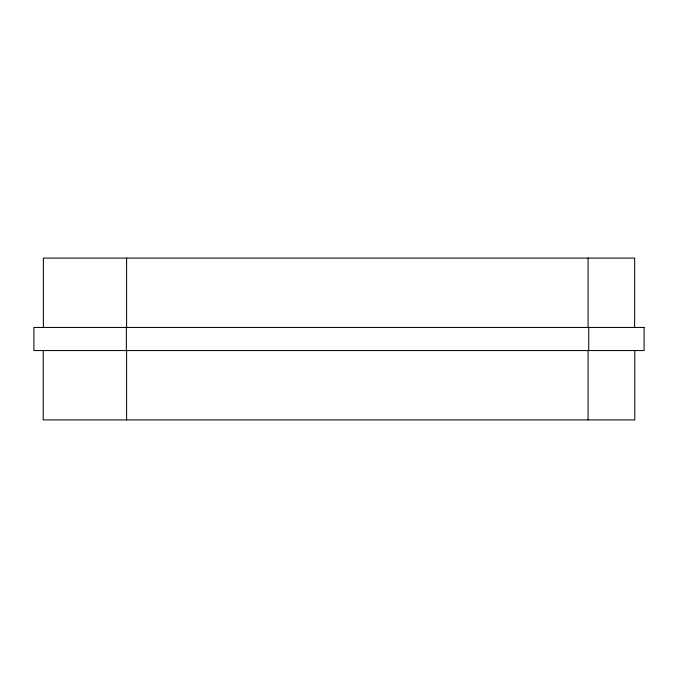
<?xml version="1.0" encoding="UTF-8"?>
<svg xmlns="http://www.w3.org/2000/svg" width="678" height="678" viewBox="0 0 678 678"><rect width="100%" height="100%" fill="white"/><g stroke="black" fill="none" stroke-linecap="round" stroke-linejoin="round"><path stroke-width="1.02" d="M634.803 350.56L634.803 419.911L43.223 419.911L43.223 350.56M634.65 327.44L634.65 258.089L43.375 258.089L43.375 327.44M588.741 327.44L588.741 350.56M588.072 258.089L588.072 327.44M588.08 350.56L588.08 419.911M126.608 258.089L126.608 327.44M126.608 350.56L126.608 419.911M126.371 327.44L126.371 350.56M644.1 327.44L33.9 327.44L33.9 350.56L644.1 350.56L644.1 327.44"/></g></svg>
